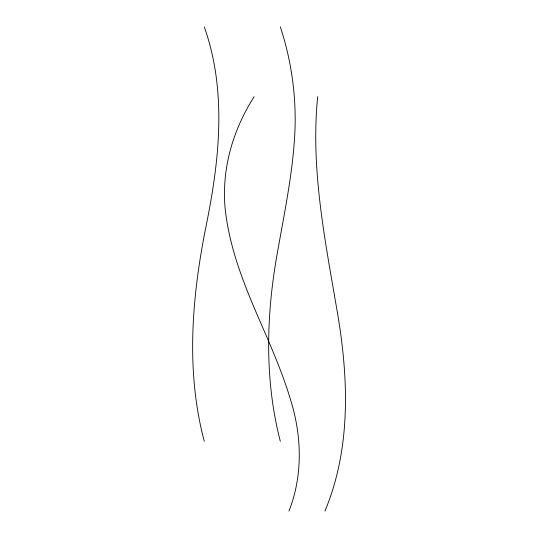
<?xml version="1.0" encoding="UTF-8"?>
<svg xmlns="http://www.w3.org/2000/svg" width="538" height="538" viewBox="0 0 538 538"><rect width="100%" height="100%" fill="white"/><g stroke="black" fill="none" stroke-linecap="round" stroke-linejoin="round"><path stroke-width="0.81" d="M317.689 96.672C310.46 168.313 324.939 239.417 336.902 309.7C348.563 376.418 351.536 447.36 324.945 511.1M288.94 511.1C301.805 478.652 301.926 442.68 293.25 409.162C284.01 374.751 269.013 342.343 255.005 309.7C241.037 276.922 228.563 243.015 225.032 207.325C221.737 167.95 233.048 129.779 254.151 96.672M280.332 26.9C291.186 59.779 296.156 94.432 295.019 129.033C293.445 169.181 285.187 208.616 278.233 248.072C266.256 311.805 263.99 378.12 280.332 441.328M204.279 26.9C226.875 90.539 219.558 159.235 206.491 224.01C191.992 295.396 185.395 370.043 204.279 441.328"/></g></svg>
